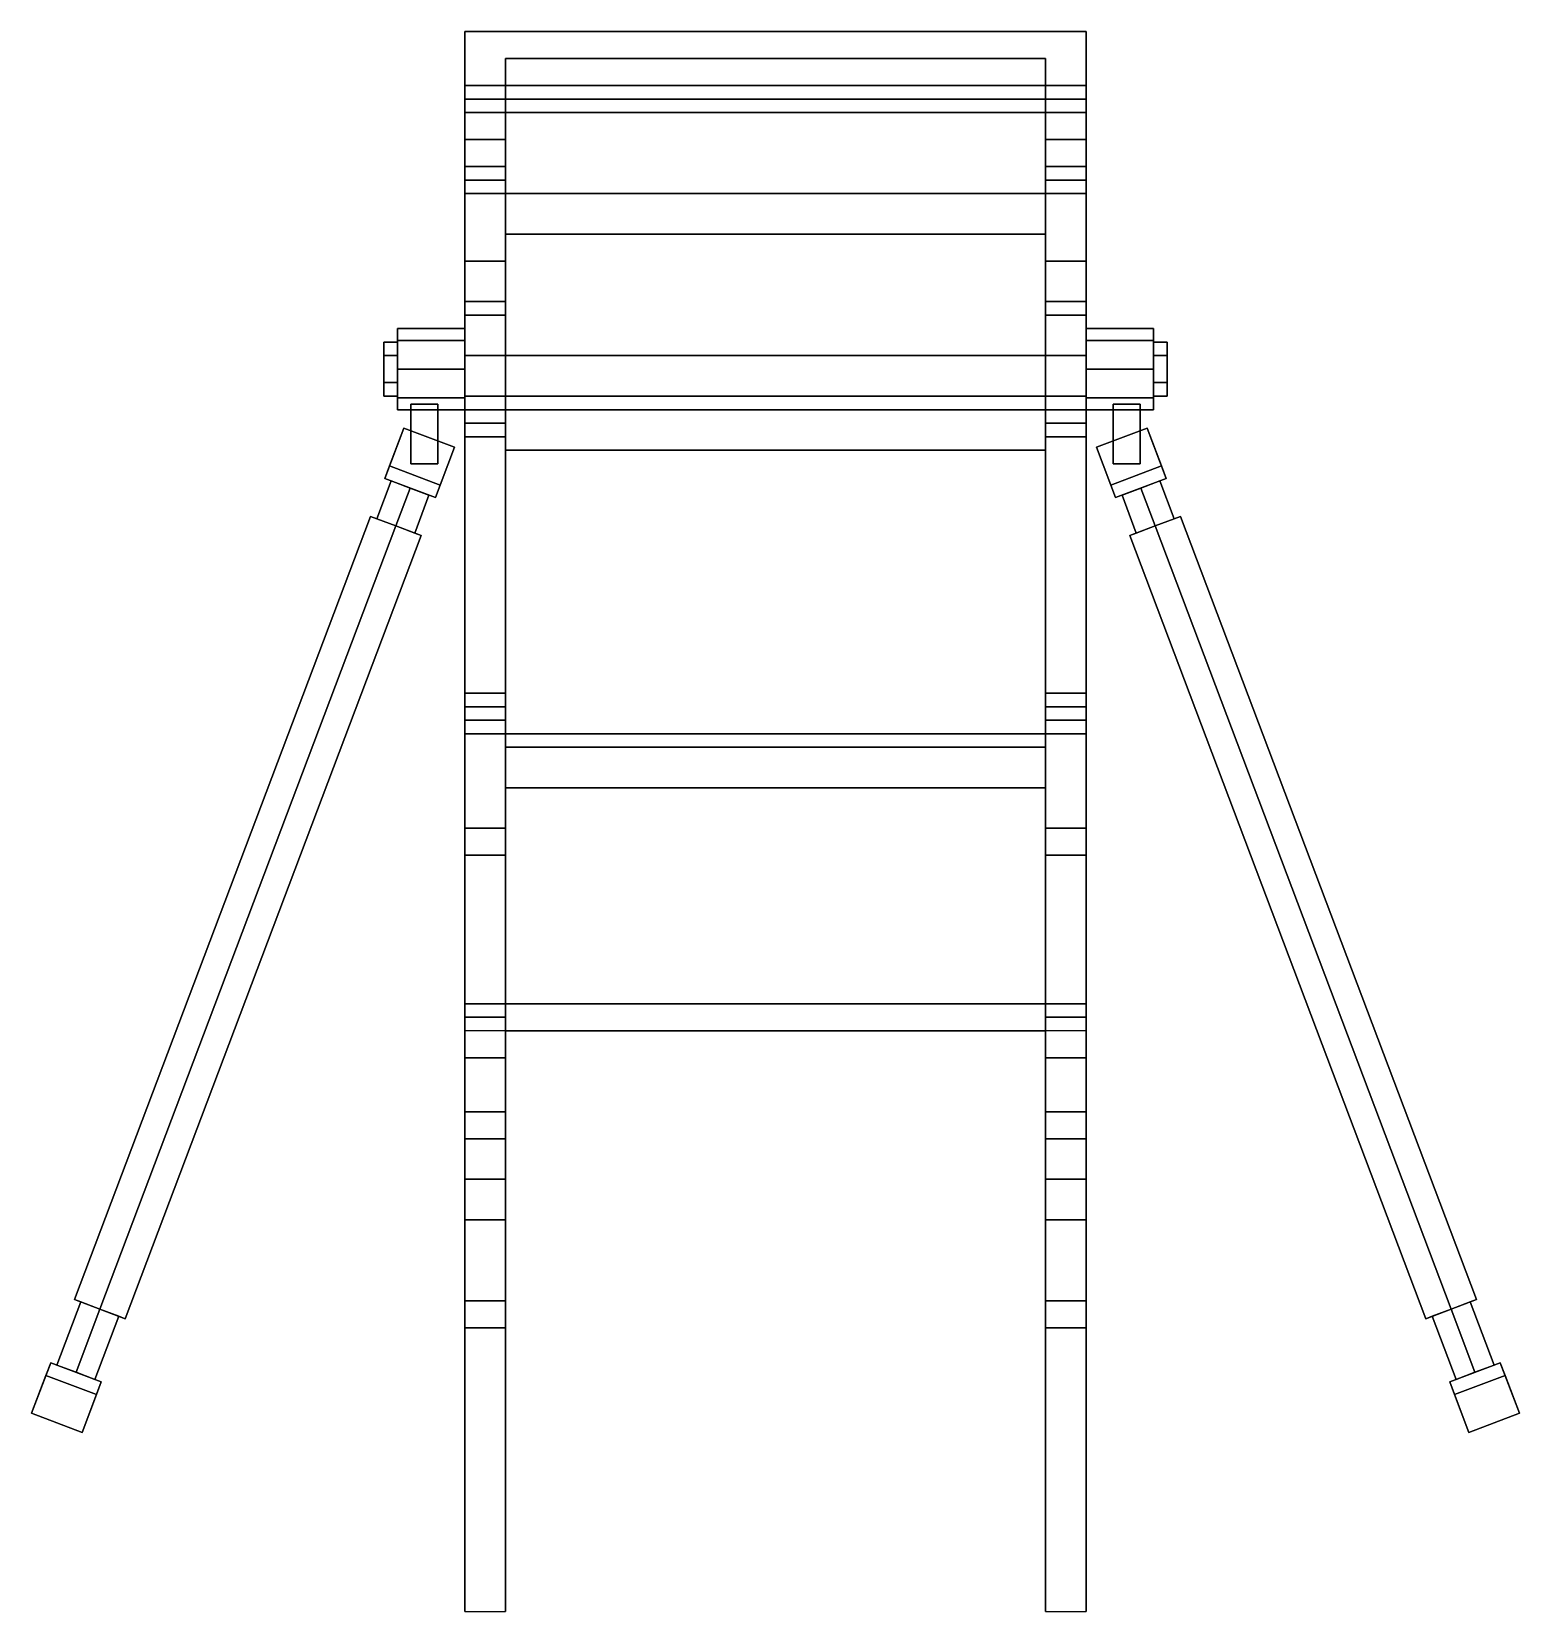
# Model space of a CAD drawing. Extents: x -0.55 to 0.55, y 1.63 to 2.8.
import ezdxf

# ---------------------------------------------------------------- set-up
doc = ezdxf.new("R2010")
doc.units = 0
doc.layers.add('TAIL', color=6, linetype='CONTINUOUS')

msp = doc.modelspace()

# ---------------------------------------------------------------- linework, layer by layer
at = {"layer": 'TAIL'}
for points in [[(-0.23, 2.8, 1.03), (-0.23, 2.78, 1.02), (-0.23, 2.74, 1.11), (-0.23, 2.76, 1.12)], [(0.23, 2.76, 1.12), (0.23, 2.8, 1.03), (-0.23, 2.8, 1.03), (-0.23, 2.76, 1.12)], [(0.23, 2.8, 1.03), (0.23, 2.8, 0.86), (-0.23, 2.8, 0.86), (-0.23, 2.8, 1.03)], [(-0.23, 2.8, 0.86), (-0.23, 2.78, 0.87), (-0.23, 2.78, 1.02), (-0.23, 2.8, 1.03)], [(-0.23, 2.75, 0.76), (-0.23, 2.74, 0.78), (-0.23, 2.78, 0.87), (-0.23, 2.8, 0.86)], [(0.23, 2.8, 0.86), (0.23, 2.75, 0.76), (-0.23, 2.75, 0.76), (-0.23, 2.8, 0.86)], [(0.23, 2.74, 1.11), (0.23, 2.78, 1.02), (0.23, 2.8, 1.03), (0.23, 2.76, 1.12)], [(0.23, 2.78, 1.02), (0.23, 2.78, 0.87), (0.23, 2.8, 0.86), (0.23, 2.8, 1.03)], [(0.23, 2.78, 0.87), (0.23, 2.74, 0.78), (0.23, 2.75, 0.76), (0.23, 2.8, 0.86)], [(-0.23, 2.78, 0.87), (-0.23, 2.72, 0.95), (-0.23, 2.72, 0.99), (-0.23, 2.78, 1.02)], [(-0.23, 2.74, 0.78), (-0.23, 2.7, 0.86), (-0.23, 2.72, 0.95), (-0.23, 2.78, 0.87)], [(-0.23, 2.78, 1.02), (-0.23, 2.72, 0.99), (-0.23, 2.7, 1.02), (-0.23, 2.78, 1.02)], [(-0.23, 2.78, 1.02), (-0.23, 2.7, 1.02), (-0.23, 2.56, 1.04), (-0.23, 2.74, 1.11)], [(-0.2, 2.74, 1.11), (-0.2, 2.78, 1.02), (0.2, 2.78, 1.02), (0.2, 2.74, 1.11)], [(-0.2, 2.78, 1.02), (-0.2, 2.78, 0.87), (0.2, 2.78, 0.87), (0.2, 2.78, 1.02)], [(-0.2, 2.78, 0.87), (-0.2, 2.74, 0.78), (0.2, 2.74, 0.78), (0.2, 2.78, 0.87)], [(-0.2, 2.78, 1.02), (-0.2, 2.72, 0.99), (-0.2, 2.72, 0.95), (-0.2, 2.78, 0.87)], [(-0.2, 2.78, 0.87), (-0.2, 2.72, 0.95), (-0.2, 2.7, 0.86), (-0.2, 2.74, 0.78)], [(-0.2, 2.78, 1.02), (-0.2, 2.7, 1.02), (-0.2, 2.72, 0.99), (-0.2, 2.78, 1.02)], [(-0.2, 2.74, 1.11), (-0.2, 2.56, 1.04), (-0.2, 2.7, 1.02), (-0.2, 2.78, 1.02)], [(0.2, 2.78, 1.02), (0.2, 2.7, 1.02), (0.2, 2.56, 1.04), (0.2, 2.74, 1.11)], [(0.2, 2.78, 1.02), (0.2, 2.72, 0.99), (0.2, 2.7, 1.02), (0.2, 2.78, 1.02)], [(0.2, 2.78, 0.87), (0.2, 2.72, 0.95), (0.2, 2.72, 0.99), (0.2, 2.78, 1.02)], [(0.2, 2.74, 0.78), (0.2, 2.7, 0.86), (0.2, 2.72, 0.95), (0.2, 2.78, 0.87)], [(0.23, 2.74, 1.11), (0.23, 2.56, 1.04), (0.23, 2.7, 1.02), (0.23, 2.78, 1.02)], [(0.23, 2.78, 1.02), (0.23, 2.7, 1.02), (0.23, 2.72, 0.99), (0.23, 2.78, 1.02)], [(0.23, 2.78, 1.02), (0.23, 2.72, 0.99), (0.23, 2.72, 0.95), (0.23, 2.78, 0.87)], [(0.23, 2.78, 0.87), (0.23, 2.72, 0.95), (0.23, 2.7, 0.86), (0.23, 2.74, 0.78)], [(-0.23, 2.76, 1.12), (-0.23, 2.74, 1.11), (0.23, 2.74, 1.11), (0.23, 2.76, 1.12)], [(0.23, 2.75, 0.76), (0.23, 2.68, 0.67), (-0.23, 2.68, 0.67), (-0.23, 2.75, 0.76)], [(-0.23, 2.68, 0.67), (-0.23, 2.65, 0.67), (-0.23, 2.74, 0.78), (-0.23, 2.75, 0.76)], [(0.23, 2.74, 0.78), (0.23, 2.65, 0.67), (0.23, 2.68, 0.67), (0.23, 2.75, 0.76)], [(-0.23, 2.65, 0.67), (-0.23, 2.63, 0.77), (-0.23, 2.7, 0.86), (-0.23, 2.74, 0.78)], [(-0.23, 2.74, 1.11), (-0.23, 2.56, 1.04), (-0.2, 2.56, 1.04), (-0.2, 2.74, 1.11)], [(-0.2, 2.74, 0.78), (-0.2, 2.65, 0.67), (0.2, 2.65, 0.67), (0.2, 2.74, 0.78)], [(-0.2, 2.74, 0.78), (-0.2, 2.7, 0.86), (-0.2, 2.63, 0.77), (-0.2, 2.65, 0.67)], [(0.2, 2.74, 1.11), (0.2, 2.56, 1.04), (0.23, 2.56, 1.04), (0.23, 2.74, 1.11)], [(0.2, 2.65, 0.67), (0.2, 2.63, 0.77), (0.2, 2.7, 0.86), (0.2, 2.74, 0.78)], [(0.23, 2.74, 0.78), (0.23, 2.7, 0.86), (0.23, 2.63, 0.77), (0.23, 2.65, 0.67)], [(-0.23, 2.72, 0.99), (-0.23, 2.72, 0.95), (-0.2, 2.72, 0.95), (-0.2, 2.72, 0.99)], [(-0.23, 2.72, 0.95), (-0.23, 2.7, 0.86), (-0.2, 2.7, 0.86), (-0.2, 2.72, 0.95)], [(-0.23, 2.7, 1.02), (-0.23, 2.72, 0.99), (-0.2, 2.72, 0.99), (-0.2, 2.7, 1.02)], [(0.2, 2.72, 0.95), (0.2, 2.7, 0.86), (0.23, 2.7, 0.86), (0.23, 2.72, 0.95)], [(0.2, 2.72, 0.99), (0.2, 2.72, 0.95), (0.23, 2.72, 0.95), (0.23, 2.72, 0.99)], [(0.2, 2.7, 1.02), (0.2, 2.72, 0.99), (0.23, 2.72, 0.99), (0.23, 2.7, 1.02)], [(-0.23, 2.7, 0.86), (-0.23, 2.63, 0.77), (-0.2, 2.63, 0.77), (-0.2, 2.7, 0.86)], [(-0.23, 2.69, 1.02), (-0.23, 2.7, 1.02), (-0.2, 2.7, 1.02), (-0.2, 2.69, 1.02)], [(-0.23, 2.53, 1.04), (-0.23, 2.56, 1.04), (-0.23, 2.7, 1.02), (-0.23, 2.69, 1.02)], [(-0.2, 2.69, 1.02), (-0.2, 2.7, 1.02), (-0.2, 2.56, 1.04), (-0.2, 2.53, 1.04)], [(0.2, 2.53, 1.04), (0.2, 2.56, 1.04), (0.2, 2.7, 1.02), (0.2, 2.69, 1.02)], [(0.2, 2.7, 0.86), (0.2, 2.63, 0.77), (0.23, 2.63, 0.77), (0.23, 2.7, 0.86)], [(0.2, 2.69, 1.02), (0.2, 2.7, 1.02), (0.23, 2.7, 1.02), (0.23, 2.69, 1.02)], [(0.23, 2.69, 1.02), (0.23, 2.7, 1.02), (0.23, 2.56, 1.04), (0.23, 2.53, 1.04)], [(-0.23, 2.6, 0.97), (-0.23, 2.69, 1.02), (-0.2, 2.69, 1.02), (-0.2, 2.6, 0.97)], [(-0.23, 2.5, 0.97), (-0.23, 2.53, 1.04), (-0.23, 2.69, 1.02), (-0.23, 2.6, 0.97)], [(0.23, 2.68, 0.67), (0.23, 2.52, 0.56), (-0.23, 2.52, 0.56), (-0.23, 2.68, 0.67)], [(-0.23, 2.52, 0.56), (-0.23, 2.49, 0.57), (-0.23, 2.65, 0.67), (-0.23, 2.68, 0.67)], [(-0.2, 2.6, 0.97), (-0.2, 2.69, 1.02), (-0.2, 2.53, 1.04), (-0.2, 2.5, 0.97)], [(0.2, 2.5, 0.97), (0.2, 2.53, 1.04), (0.2, 2.69, 1.02), (0.2, 2.6, 0.97)], [(0.2, 2.6, 0.97), (0.2, 2.69, 1.02), (0.23, 2.69, 1.02), (0.23, 2.6, 0.97)], [(0.23, 2.6, 0.97), (0.23, 2.69, 1.02), (0.23, 2.53, 1.04), (0.23, 2.5, 0.97)], [(0.23, 2.65, 0.67), (0.23, 2.49, 0.57), (0.23, 2.52, 0.56), (0.23, 2.68, 0.67)], [(-0.23, 2.49, 0.57), (-0.23, 2.6, 0.77), (-0.23, 2.63, 0.77), (-0.23, 2.65, 0.67)], [(-0.2, 2.65, 0.67), (-0.2, 2.49, 0.57), (0.2, 2.49, 0.57), (0.2, 2.65, 0.67)], [(-0.2, 2.65, 0.67), (-0.2, 2.63, 0.77), (-0.2, 2.6, 0.77), (-0.2, 2.49, 0.57)], [(0.2, 2.49, 0.57), (0.2, 2.6, 0.77), (0.2, 2.63, 0.77), (0.2, 2.65, 0.67)], [(0.23, 2.65, 0.67), (0.23, 2.63, 0.77), (0.23, 2.6, 0.77), (0.23, 2.49, 0.57)], [(-0.23, 2.63, 0.77), (-0.23, 2.6, 0.77), (-0.2, 2.6, 0.77), (-0.2, 2.63, 0.77)], [(0.2, 2.63, 0.77), (0.2, 2.6, 0.77), (0.23, 2.6, 0.77), (0.23, 2.63, 0.77)], [(-0.23, 2.51, 0.68), (-0.23, 2.59, 0.78), (-0.23, 2.6, 0.77), (-0.23, 2.49, 0.57)], [(-0.23, 2.6, 0.77), (-0.23, 2.59, 0.78), (-0.2, 2.59, 0.78), (-0.2, 2.6, 0.77)], [(-0.23, 2.59, 0.96), (-0.23, 2.6, 0.97), (-0.2, 2.6, 0.97), (-0.2, 2.59, 0.96)], [(-0.23, 2.52, 0.95), (-0.23, 2.5, 0.97), (-0.23, 2.6, 0.97), (-0.23, 2.59, 0.96)], [(-0.2, 2.49, 0.57), (-0.2, 2.6, 0.77), (-0.2, 2.59, 0.78), (-0.2, 2.51, 0.68)], [(-0.2, 2.59, 0.96), (-0.2, 2.6, 0.97), (-0.2, 2.5, 0.97), (-0.2, 2.52, 0.95)], [(0.2, 2.51, 0.68), (0.2, 2.59, 0.78), (0.2, 2.6, 0.77), (0.2, 2.49, 0.57)], [(0.2, 2.52, 0.95), (0.2, 2.5, 0.97), (0.2, 2.6, 0.97), (0.2, 2.59, 0.96)], [(0.2, 2.59, 0.96), (0.2, 2.6, 0.97), (0.23, 2.6, 0.97), (0.23, 2.59, 0.96)], [(0.2, 2.6, 0.77), (0.2, 2.59, 0.78), (0.23, 2.59, 0.78), (0.23, 2.6, 0.77)], [(0.23, 2.49, 0.57), (0.23, 2.6, 0.77), (0.23, 2.59, 0.78), (0.23, 2.51, 0.68)], [(0.23, 2.59, 0.96), (0.23, 2.6, 0.97), (0.23, 2.5, 0.97), (0.23, 2.52, 0.95)], [(-0.23, 2.59, 0.78), (-0.23, 2.59, 0.96), (-0.2, 2.59, 0.96), (-0.2, 2.59, 0.78)], [(-0.23, 2.5, 0.77), (-0.23, 2.52, 0.79), (-0.23, 2.59, 0.78), (-0.23, 2.51, 0.68)], [(-0.23, 2.52, 0.79), (-0.23, 2.52, 0.95), (-0.23, 2.59, 0.96), (-0.23, 2.59, 0.78)], [(-0.2, 2.51, 0.68), (-0.2, 2.59, 0.78), (-0.2, 2.52, 0.79), (-0.2, 2.5, 0.77)], [(-0.2, 2.59, 0.78), (-0.2, 2.59, 0.96), (-0.2, 2.52, 0.95), (-0.2, 2.52, 0.79)], [(0.2, 2.52, 0.79), (0.2, 2.52, 0.95), (0.2, 2.59, 0.96), (0.2, 2.59, 0.78)], [(0.2, 2.5, 0.77), (0.2, 2.52, 0.79), (0.2, 2.59, 0.78), (0.2, 2.51, 0.68)], [(0.2, 2.59, 0.78), (0.2, 2.59, 0.96), (0.23, 2.59, 0.96), (0.23, 2.59, 0.78)], [(0.23, 2.59, 0.78), (0.23, 2.59, 0.96), (0.23, 2.52, 0.95), (0.23, 2.52, 0.79)], [(0.23, 2.51, 0.68), (0.23, 2.59, 0.78), (0.23, 2.52, 0.79), (0.23, 2.5, 0.77)], [(-0.23, 2.5712, 1.0012), (-0.23, 2.58, 0.98), (-0.28, 2.58, 0.98), (-0.28, 2.5712, 1.0012)], [(-0.23, 2.58, 0.98), (-0.23, 2.5712, 0.9588), (-0.28, 2.5712, 0.9588), (-0.28, 2.58, 0.98)], [(-0.28, 2.5712, 1.0012), (-0.28, 2.58, 0.98), (-0.28, 2.57, 0.98), (-0.28, 2.56, 0.9973)], [(-0.28, 2.58, 0.98), (-0.28, 2.5712, 0.9588), (-0.28, 2.56, 0.9627), (-0.28, 2.57, 0.98)], [(0.23, 2.5712, 0.9588), (0.23, 2.58, 0.98), (0.28, 2.58, 0.98), (0.28, 2.5712, 0.9588)], [(0.23, 2.58, 0.98), (0.23, 2.5712, 1.0012), (0.28, 2.5712, 1.0012), (0.28, 2.58, 0.98)], [(0.28, 2.5712, 0.9588), (0.28, 2.58, 0.98), (0.28, 2.57, 0.98), (0.28, 2.56, 0.9627)], [(0.28, 2.58, 0.98), (0.28, 2.5712, 1.0012), (0.28, 2.56, 0.9973), (0.28, 2.57, 0.98)], [(-0.28, 2.56, 0.9973), (-0.28, 2.57, 0.98), (-0.29, 2.57, 0.98), (-0.29, 2.56, 0.9973)], [(-0.28, 2.57, 0.98), (-0.28, 2.56, 0.9627), (-0.29, 2.56, 0.9627), (-0.29, 2.57, 0.98)], [(-0.29, 2.54, 0.9973), (-0.29, 2.56, 0.9973), (-0.29, 2.57, 0.98), (-0.29, 2.53, 0.98)], [(-0.29, 2.53, 0.98), (-0.29, 2.57, 0.98), (-0.29, 2.56, 0.9627), (-0.29, 2.54, 0.9627)], [(-0.23, 2.55, 1.01), (-0.23, 2.5712, 1.0012), (-0.28, 2.5712, 1.0012), (-0.28, 2.55, 1.01)], [(-0.23, 2.5712, 0.9588), (-0.23, 2.55, 0.95), (-0.28, 2.55, 0.95), (-0.28, 2.5712, 0.9588)], [(-0.28, 2.55, 1.01), (-0.28, 2.5712, 1.0012), (-0.28, 2.5712, 1.0012), (-0.28, 2.56, 0.9973)], [(-0.28, 2.5712, 0.9588), (-0.28, 2.55, 0.95), (-0.28, 2.56, 0.9627)], [(0.23, 2.5712, 1.0012), (0.23, 2.55, 1.01), (0.28, 2.55, 1.01), (0.28, 2.5712, 1.0012)], [(0.23, 2.55, 0.95), (0.23, 2.5712, 0.9588), (0.28, 2.5712, 0.9588), (0.28, 2.55, 0.95)], [(0.28, 2.5712, 1.0012), (0.28, 2.55, 1.01), (0.28, 2.56, 0.9973)], [(0.28, 2.55, 0.95), (0.28, 2.5712, 0.9588), (0.28, 2.5712, 0.9588), (0.28, 2.56, 0.9627)], [(0.28, 2.56, 0.9627), (0.28, 2.57, 0.98), (0.29, 2.57, 0.98), (0.29, 2.56, 0.9627)], [(0.28, 2.57, 0.98), (0.28, 2.56, 0.9973), (0.29, 2.56, 0.9973), (0.29, 2.57, 0.98)], [(0.29, 2.54, 0.9627), (0.29, 2.56, 0.9627), (0.29, 2.57, 0.98), (0.29, 2.53, 0.98)], [(0.29, 2.53, 0.98), (0.29, 2.57, 0.98), (0.29, 2.56, 0.9973), (0.29, 2.54, 0.9973)], [(-0.28, 2.54, 0.9973), (-0.28, 2.56, 0.9973), (-0.29, 2.56, 0.9973), (-0.29, 2.54, 0.9973)], [(-0.28, 2.56, 0.9627), (-0.28, 2.54, 0.9627), (-0.29, 2.54, 0.9627), (-0.29, 2.56, 0.9627)], [(-0.28, 2.5288, 1.0012), (-0.28, 2.55, 1.01), (-0.28, 2.56, 0.9973), (-0.28, 2.54, 0.9973)], [(-0.28, 2.55, 0.95), (-0.28, 2.5288, 0.9588), (-0.28, 2.54, 0.9627), (-0.28, 2.56, 0.9627)], [(-0.23, 2.56, 1.04), (-0.23, 2.53, 1.04), (-0.2, 2.53, 1.04), (-0.2, 2.56, 1.04)], [(-0.2, 2.56, 1.04), (-0.2, 2.53, 1.04), (0.2, 2.53, 1.04), (0.2, 2.56, 1.04)], [(-0.2, 2.56, 0.99), (-0.2, 2.56, 1.04), (0.2, 2.56, 1.04), (0.2, 2.56, 0.99)], [(-0.2, 2.53, 0.99), (-0.2, 2.56, 0.99), (0.2, 2.56, 0.99), (0.2, 2.53, 0.99)], [(0.2, 2.56, 1.04), (0.2, 2.53, 1.04), (0.23, 2.53, 1.04), (0.23, 2.56, 1.04)], [(0.28, 2.56, 0.9973), (0.28, 2.54, 0.9973), (0.29, 2.54, 0.9973), (0.29, 2.56, 0.9973)], [(0.28, 2.55, 1.01), (0.28, 2.5288, 1.0012), (0.28, 2.54, 0.9973), (0.28, 2.56, 0.9973)], [(0.28, 2.54, 0.9627), (0.28, 2.56, 0.9627), (0.29, 2.56, 0.9627), (0.29, 2.54, 0.9627)], [(0.28, 2.5288, 0.9588), (0.28, 2.55, 0.95), (0.28, 2.56, 0.9627), (0.28, 2.54, 0.9627)], [(-0.28, 2.53, 0.98), (-0.28, 2.54, 0.9973), (-0.29, 2.54, 0.9973), (-0.29, 2.53, 0.98)], [(-0.28, 2.54, 0.9627), (-0.28, 2.53, 0.98), (-0.29, 2.53, 0.98), (-0.29, 2.54, 0.9627)], [(-0.23, 2.5288, 1.0012), (-0.23, 2.55, 1.01), (-0.28, 2.55, 1.01), (-0.28, 2.5288, 1.0012)], [(-0.23, 2.55, 0.95), (-0.23, 2.5288, 0.9588), (-0.28, 2.5288, 0.9588), (-0.28, 2.55, 0.95)], [(-0.28, 2.52, 0.98), (-0.28, 2.5288, 1.0012), (-0.28, 2.54, 0.9973), (-0.28, 2.53, 0.98)], [(-0.28, 2.5288, 0.9588), (-0.28, 2.52, 0.98), (-0.28, 2.53, 0.98), (-0.28, 2.54, 0.9627)], [(0.23, 2.55, 1.01), (0.23, 2.5288, 1.0012), (0.28, 2.5288, 1.0012), (0.28, 2.55, 1.01)], [(0.23, 2.5288, 0.9588), (0.23, 2.55, 0.95), (0.28, 2.55, 0.95), (0.28, 2.5288, 0.9588)], [(0.28, 2.53, 0.98), (0.28, 2.54, 0.9627), (0.29, 2.54, 0.9627), (0.29, 2.53, 0.98)], [(0.28, 2.52, 0.98), (0.28, 2.5288, 0.9588), (0.28, 2.54, 0.9627), (0.28, 2.53, 0.98)], [(0.28, 2.54, 0.9973), (0.28, 2.53, 0.98), (0.29, 2.53, 0.98), (0.29, 2.54, 0.9973)], [(0.28, 2.5288, 1.0012), (0.28, 2.52, 0.98), (0.28, 2.53, 0.98), (0.28, 2.54, 0.9973)], [(-0.23, 2.52, 0.98), (-0.23, 2.5288, 1.0012), (-0.28, 2.5288, 1.0012), (-0.28, 2.52, 0.98)], [(-0.23, 2.5288, 0.9588), (-0.23, 2.52, 0.98), (-0.28, 2.52, 0.98), (-0.28, 2.5288, 0.9588)], [(-0.23, 2.31, 0.97), (-0.23, 2.21, 0.99), (-0.23, 2.53, 1.04), (-0.23, 2.5, 0.97)], [(-0.23, 1.86, 1.08), (-0.23, 1.63, 1.19), (-0.23, 2.53, 1.04), (-0.23, 2.19, 1.01)], [(-0.23, 2.21, 0.99), (-0.23, 2.19, 1.01), (-0.23, 2.53, 1.04)], [(-0.23, 2.53, 1.04), (-0.23, 1.63, 1.19), (-0.2, 1.63, 1.19), (-0.2, 2.53, 1.04)], [(-0.2, 2.5, 0.97), (-0.2, 2.53, 1.04), (-0.2, 2.21, 0.99), (-0.2, 2.31, 0.97)], [(-0.2, 2.19, 1.01), (-0.2, 2.53, 1.04), (-0.2, 1.63, 1.19), (-0.2, 1.86, 1.08)], [(-0.2, 2.53, 1.04), (-0.2, 2.53, 1.04), (-0.2, 2.19, 1.01), (-0.2, 2.21, 0.99)], [(-0.2, 2.53, 1.04), (-0.2, 2.53, 0.99), (0.2, 2.53, 0.99), (0.2, 2.53, 1.04)], [(0.2, 2.53, 1.04), (0.2, 1.63, 1.19), (0.23, 1.63, 1.19), (0.23, 2.53, 1.04)], [(0.2, 2.31, 0.97), (0.2, 2.21, 0.99), (0.2, 2.53, 1.04), (0.2, 2.5, 0.97)], [(0.2, 2.21, 0.99), (0.2, 2.19, 1.01), (0.2, 2.53, 1.04)], [(0.2, 1.86, 1.08), (0.2, 1.63, 1.19), (0.2, 2.53, 1.04), (0.2, 2.19, 1.01)], [(0.23, 2.5, 0.97), (0.23, 2.53, 1.04), (0.23, 2.21, 0.99), (0.23, 2.31, 0.97)], [(0.23, 2.53, 1.04), (0.23, 2.53, 1.04), (0.23, 2.19, 1.01), (0.23, 2.21, 0.99)], [(0.23, 2.19, 1.01), (0.23, 2.53, 1.04), (0.23, 1.63, 1.19), (0.23, 1.86, 1.08)], [(0.23, 2.52, 0.98), (0.23, 2.5288, 0.9588), (0.28, 2.5288, 0.9588), (0.28, 2.52, 0.98)], [(0.23, 2.5288, 1.0012), (0.23, 2.52, 0.98), (0.28, 2.52, 0.98), (0.28, 2.5288, 1.0012)], [(-0.25, 2.48, 0.99), (-0.25, 2.5241, 0.99), (-0.27, 2.5241, 0.99), (-0.27, 2.48, 0.99)], [(-0.25, 2.5241, 0.97), (-0.25, 2.48, 0.97), (-0.27, 2.48, 0.97), (-0.27, 2.5241, 0.97)], [(-0.27, 2.48, 0.99), (-0.27, 2.5241, 0.99), (-0.27, 2.52, 0.98), (-0.27, 2.48, 0.97)], [(-0.27, 2.48, 0.97), (-0.27, 2.52, 0.98), (-0.27, 2.5241, 0.97), (-0.27, 2.48, 0.97)], [(-0.25, 2.48, 0.97), (-0.25, 2.52, 0.98), (-0.25, 2.5241, 0.99), (-0.25, 2.48, 0.99)], [(-0.25, 2.48, 0.97), (-0.25, 2.5241, 0.97), (-0.25, 2.52, 0.98), (-0.25, 2.48, 0.97)], [(-0.23, 2.28, 0.47), (-0.23, 2.27, 0.49), (-0.23, 2.49, 0.57), (-0.23, 2.52, 0.56)], [(0.23, 2.52, 0.56), (0.23, 2.28, 0.47), (-0.23, 2.28, 0.47), (-0.23, 2.52, 0.56)], [(-0.23, 2.52, 0.79), (-0.23, 2.5, 0.77), (-0.2, 2.5, 0.77), (-0.2, 2.52, 0.79)], [(-0.23, 2.52, 0.95), (-0.23, 2.52, 0.79), (-0.2, 2.52, 0.79), (-0.2, 2.52, 0.95)], [(-0.23, 2.5, 0.97), (-0.23, 2.52, 0.95), (-0.2, 2.52, 0.95), (-0.2, 2.5, 0.97)], [(0.2, 2.5, 0.97), (0.2, 2.52, 0.95), (0.23, 2.52, 0.95), (0.23, 2.5, 0.97)], [(0.2, 2.52, 0.95), (0.2, 2.52, 0.79), (0.23, 2.52, 0.79), (0.23, 2.52, 0.95)], [(0.2, 2.52, 0.79), (0.2, 2.5, 0.77), (0.23, 2.5, 0.77), (0.23, 2.52, 0.79)], [(0.23, 2.49, 0.57), (0.23, 2.27, 0.49), (0.23, 2.28, 0.47), (0.23, 2.52, 0.56)], [(0.25, 2.48, 0.99), (0.25, 2.52, 0.98), (0.25, 2.5241, 0.97), (0.25, 2.48, 0.97)], [(0.25, 2.5241, 0.99), (0.25, 2.48, 0.99), (0.27, 2.48, 0.99), (0.27, 2.5241, 0.99)], [(0.25, 2.48, 0.99), (0.25, 2.5241, 0.99), (0.25, 2.52, 0.98), (0.25, 2.48, 0.99)], [(0.25, 2.48, 0.97), (0.25, 2.5241, 0.97), (0.27, 2.5241, 0.97), (0.27, 2.48, 0.97)], [(0.27, 2.48, 0.97), (0.27, 2.5241, 0.97), (0.27, 2.52, 0.98), (0.27, 2.48, 0.99)], [(0.27, 2.48, 0.99), (0.27, 2.52, 0.98), (0.27, 2.5241, 0.99), (0.27, 2.48, 0.99)], [(-0.2519, 2.4549, 1.01), (-0.2378, 2.4923, 1.01), (-0.2752, 2.5064, 1.01), (-0.2893, 2.469, 1.01)], [(-0.2378, 2.4923, 0.95), (-0.2519, 2.4549, 0.95), (-0.2893, 2.469, 0.95), (-0.2752, 2.5064, 0.95)], [(-0.2893, 2.469, 1.01), (-0.2752, 2.5064, 1.01), (-0.2752, 2.5064, 1), (-0.2858, 2.4784, 1)], [(-0.2752, 2.5064, 0.95), (-0.2893, 2.469, 0.95), (-0.2858, 2.4784, 0.96), (-0.2752, 2.5064, 0.96)], [(-0.2378, 2.4923, 1), (-0.2484, 2.4642, 1), (-0.2858, 2.4784, 1), (-0.2752, 2.5064, 1)], [(-0.2484, 2.4642, 0.96), (-0.2378, 2.4923, 0.96), (-0.2752, 2.5064, 0.96), (-0.2858, 2.4784, 0.96)], [(-0.2378, 2.4923, 1.01), (-0.2378, 2.4923, 1), (-0.2752, 2.5064, 1), (-0.2752, 2.5064, 1.01)], [(-0.2378, 2.4923, 0.96), (-0.2378, 2.4923, 0.95), (-0.2752, 2.5064, 0.95), (-0.2752, 2.5064, 0.96)], [(-0.23, 2.51, 0.68), (-0.23, 2.51, 0.68), (-0.23, 2.49, 0.57), (-0.23, 2.5, 0.67)], [(-0.23, 2.5, 0.69), (-0.23, 2.51, 0.68), (-0.2, 2.51, 0.68), (-0.2, 2.5, 0.69)], [(-0.23, 2.51, 0.68), (-0.23, 2.5, 0.67), (-0.2, 2.5, 0.67), (-0.2, 2.51, 0.68)], [(-0.23, 2.5, 0.77), (-0.23, 2.5, 0.77), (-0.23, 2.51, 0.68), (-0.23, 2.5, 0.69)], [(-0.2, 2.5, 0.67), (-0.2, 2.49, 0.57), (-0.2, 2.51, 0.68)], [(-0.2, 2.5, 0.69), (-0.2, 2.51, 0.68), (-0.2, 2.5, 0.77)], [(0.2, 2.5, 0.77), (0.2, 2.5, 0.77), (0.2, 2.51, 0.68), (0.2, 2.5, 0.69)], [(0.2, 2.51, 0.68), (0.2, 2.51, 0.68), (0.2, 2.49, 0.57), (0.2, 2.5, 0.67)], [(0.2, 2.51, 0.68), (0.2, 2.5, 0.67), (0.23, 2.5, 0.67), (0.23, 2.51, 0.68)], [(0.2, 2.5, 0.69), (0.2, 2.51, 0.68), (0.23, 2.51, 0.68), (0.23, 2.5, 0.69)], [(0.23, 2.5, 0.69), (0.23, 2.51, 0.68), (0.23, 2.5, 0.77)], [(0.23, 2.5, 0.67), (0.23, 2.49, 0.57), (0.23, 2.51, 0.68)], [(0.2378, 2.4923, 1.01), (0.2519, 2.4549, 1.01), (0.2893, 2.469, 1.01), (0.2752, 2.5064, 1.01)], [(0.2484, 2.4642, 1), (0.2378, 2.4923, 1), (0.2752, 2.5064, 1), (0.2858, 2.4784, 1)], [(0.2378, 2.4923, 1), (0.2378, 2.4923, 1.01), (0.2752, 2.5064, 1.01), (0.2752, 2.5064, 1)], [(0.2519, 2.4549, 0.95), (0.2378, 2.4923, 0.95), (0.2752, 2.5064, 0.95), (0.2893, 2.469, 0.95)], [(0.2378, 2.4923, 0.96), (0.2484, 2.4642, 0.96), (0.2858, 2.4784, 0.96), (0.2752, 2.5064, 0.96)], [(0.2378, 2.4923, 0.95), (0.2378, 2.4923, 0.96), (0.2752, 2.5064, 0.96), (0.2752, 2.5064, 0.95)], [(0.2752, 2.5064, 1.01), (0.2893, 2.469, 1.01), (0.2858, 2.4784, 1), (0.2752, 2.5064, 1)], [(0.2893, 2.469, 0.95), (0.2752, 2.5064, 0.95), (0.2752, 2.5064, 0.96), (0.2858, 2.4784, 0.96)], [(-0.2378, 2.4923, 1.01), (-0.2519, 2.4549, 1.01), (-0.2484, 2.4642, 1), (-0.2378, 2.4923, 1)], [(-0.2519, 2.4549, 0.95), (-0.2378, 2.4923, 0.95), (-0.2378, 2.4923, 0.96), (-0.2484, 2.4642, 0.96)], [(-0.23, 2.5, 0.67), (-0.23, 2.31, 0.56), (-0.2, 2.31, 0.56), (-0.2, 2.5, 0.67)], [(-0.23, 2.27, 0.49), (-0.23, 2.31, 0.56), (-0.23, 2.5, 0.67), (-0.23, 2.49, 0.57)], [(-0.23, 2.31, 0.69), (-0.23, 2.5, 0.69), (-0.2, 2.5, 0.69), (-0.2, 2.31, 0.69)], [(-0.23, 2.5, 0.77), (-0.23, 2.31, 0.77), (-0.2, 2.31, 0.77), (-0.2, 2.5, 0.77)], [(-0.23, 2.31, 0.97), (-0.23, 2.5, 0.97), (-0.2, 2.5, 0.97), (-0.2, 2.31, 0.97)], [(-0.23, 2.31, 0.69), (-0.23, 2.31, 0.77), (-0.23, 2.5, 0.77), (-0.23, 2.5, 0.69)], [(-0.2, 2.49, 0.57), (-0.2, 2.5, 0.67), (-0.2, 2.31, 0.56), (-0.2, 2.27, 0.49)], [(-0.2, 2.5, 0.69), (-0.2, 2.5, 0.77), (-0.2, 2.31, 0.77), (-0.2, 2.31, 0.69)], [(0.2, 2.31, 0.69), (0.2, 2.31, 0.77), (0.2, 2.5, 0.77), (0.2, 2.5, 0.69)], [(0.2, 2.27, 0.49), (0.2, 2.31, 0.56), (0.2, 2.5, 0.67), (0.2, 2.49, 0.57)], [(0.2, 2.31, 0.97), (0.2, 2.5, 0.97), (0.23, 2.5, 0.97), (0.23, 2.31, 0.97)], [(0.2, 2.5, 0.77), (0.2, 2.31, 0.77), (0.23, 2.31, 0.77), (0.23, 2.5, 0.77)], [(0.2, 2.5, 0.67), (0.2, 2.31, 0.56), (0.23, 2.31, 0.56), (0.23, 2.5, 0.67)], [(0.2, 2.31, 0.69), (0.2, 2.5, 0.69), (0.23, 2.5, 0.69), (0.23, 2.31, 0.69)], [(0.23, 2.5, 0.69), (0.23, 2.5, 0.77), (0.23, 2.31, 0.77), (0.23, 2.31, 0.69)], [(0.23, 2.49, 0.57), (0.23, 2.5, 0.67), (0.23, 2.31, 0.56), (0.23, 2.27, 0.49)], [(0.2519, 2.4549, 1.01), (0.2378, 2.4923, 1.01), (0.2378, 2.4923, 1), (0.2484, 2.4642, 1)], [(0.2378, 2.4923, 0.95), (0.2519, 2.4549, 0.95), (0.2484, 2.4642, 0.96), (0.2378, 2.4923, 0.96)], [(-0.2, 2.49, 0.57), (-0.2, 2.27, 0.49), (0.2, 2.27, 0.49), (0.2, 2.49, 0.57)], [(-0.2893, 2.469, 0.95), (-0.2893, 2.469, 1.01), (-0.2858, 2.4784, 1), (-0.2858, 2.4784, 0.96)], [(-0.2519, 2.4549, 0.95), (-0.2519, 2.4549, 1.01), (-0.2893, 2.469, 1.01), (-0.2893, 2.469, 0.95)], [(-0.2484, 2.4642, 1), (-0.2484, 2.4642, 0.96), (-0.2858, 2.4784, 0.96), (-0.2858, 2.4784, 1)], [(-0.25, 2.48, 0.97), (-0.25, 2.48, 0.99), (-0.27, 2.48, 0.99), (-0.27, 2.48, 0.97)], [(0.2484, 2.4642, 0.96), (0.2484, 2.4642, 1), (0.2858, 2.4784, 1), (0.2858, 2.4784, 0.96)], [(0.25, 2.48, 0.99), (0.25, 2.48, 0.97), (0.27, 2.48, 0.97), (0.27, 2.48, 0.99)], [(0.2519, 2.4549, 1.01), (0.2519, 2.4549, 0.95), (0.2893, 2.469, 0.95), (0.2893, 2.469, 1.01)], [(0.2893, 2.469, 1.01), (0.2893, 2.469, 0.95), (0.2858, 2.4784, 0.96), (0.2858, 2.4784, 1)], [(-0.2706, 2.4619, 0.995), (-0.2846, 2.4672, 0.98), (-0.2952, 2.4392, 0.98), (-0.2812, 2.4339, 0.995)], [(-0.2846, 2.4672, 0.98), (-0.2706, 2.4619, 0.965), (-0.2812, 2.4339, 0.965), (-0.2952, 2.4392, 0.98)], [(-0.2566, 2.4566, 0.98), (-0.2706, 2.4619, 0.995), (-0.2812, 2.4339, 0.995), (-0.2672, 2.4286, 0.98)], [(-0.2706, 2.4619, 0.965), (-0.2566, 2.4566, 0.98), (-0.2672, 2.4286, 0.98), (-0.2812, 2.4339, 0.965)], [(-0.2519, 2.4549, 1.01), (-0.2519, 2.4549, 0.95), (-0.2484, 2.4642, 0.96), (-0.2484, 2.4642, 1)], [(0.2519, 2.4549, 0.95), (0.2519, 2.4549, 1.01), (0.2484, 2.4642, 1), (0.2484, 2.4642, 0.96)], [(0.2566, 2.4566, 0.98), (0.2706, 2.4619, 0.965), (0.2812, 2.4339, 0.965), (0.2672, 2.4286, 0.98)], [(0.2706, 2.4619, 0.995), (0.2566, 2.4566, 0.98), (0.2672, 2.4286, 0.98), (0.2812, 2.4339, 0.995)], [(0.2706, 2.4619, 0.965), (0.2846, 2.4672, 0.98), (0.2952, 2.4392, 0.98), (0.2812, 2.4339, 0.965)], [(0.2846, 2.4672, 0.98), (0.2706, 2.4619, 0.995), (0.2812, 2.4339, 0.995), (0.2952, 2.4392, 0.98)], [(-0.2812, 2.4339, 1), (-0.2999, 2.4409, 0.98), (-0.5191, 1.861, 0.98), (-0.5004, 1.8539, 1)], [(-0.2999, 2.4409, 0.98), (-0.2812, 2.4339, 0.96), (-0.5004, 1.8539, 0.96), (-0.5191, 1.861, 0.98)], [(-0.2625, 2.4268, 0.98), (-0.2812, 2.4339, 1), (-0.5004, 1.8539, 1), (-0.4817, 1.8468, 0.98)], [(-0.2812, 2.4339, 0.96), (-0.2625, 2.4268, 0.98), (-0.4817, 1.8468, 0.98), (-0.5004, 1.8539, 0.96)], [(-0.2812, 2.4339, 0.995), (-0.2952, 2.4392, 0.98), (-0.2999, 2.4409, 0.98), (-0.2812, 2.4339, 1)], [(-0.2952, 2.4392, 0.98), (-0.2812, 2.4339, 0.965), (-0.2812, 2.4339, 0.96), (-0.2999, 2.4409, 0.98)], [(-0.2812, 2.4339, 0.965), (-0.2672, 2.4286, 0.98), (-0.2625, 2.4268, 0.98), (-0.2812, 2.4339, 0.96)], [(-0.2672, 2.4286, 0.98), (-0.2812, 2.4339, 0.995), (-0.2812, 2.4339, 1), (-0.2625, 2.4268, 0.98)], [(0.2625, 2.4268, 0.98), (0.2812, 2.4339, 0.96), (0.5004, 1.8539, 0.96), (0.4817, 1.8468, 0.98)], [(0.2812, 2.4339, 1), (0.2625, 2.4268, 0.98), (0.4817, 1.8468, 0.98), (0.5004, 1.8539, 1)], [(0.2672, 2.4286, 0.98), (0.2812, 2.4339, 0.965), (0.2812, 2.4339, 0.96), (0.2625, 2.4268, 0.98)], [(0.2812, 2.4339, 0.995), (0.2672, 2.4286, 0.98), (0.2625, 2.4268, 0.98), (0.2812, 2.4339, 1)], [(0.2812, 2.4339, 0.96), (0.2999, 2.4409, 0.98), (0.5191, 1.861, 0.98), (0.5004, 1.8539, 0.96)], [(0.2999, 2.4409, 0.98), (0.2812, 2.4339, 1), (0.5004, 1.8539, 1), (0.5191, 1.861, 0.98)], [(0.2812, 2.4339, 0.965), (0.2952, 2.4392, 0.98), (0.2999, 2.4409, 0.98), (0.2812, 2.4339, 0.96)], [(0.2952, 2.4392, 0.98), (0.2812, 2.4339, 0.995), (0.2812, 2.4339, 1), (0.2999, 2.4409, 0.98)], [(-0.23, 2.31, 0.56), (-0.23, 2.3, 0.56), (-0.2, 2.3, 0.56), (-0.2, 2.31, 0.56)], [(-0.23, 2.19, 0.52), (-0.23, 2.3, 0.56), (-0.23, 2.31, 0.56), (-0.23, 2.27, 0.49)], [(-0.23, 2.21, 0.99), (-0.23, 2.21, 0.99), (-0.23, 2.31, 0.97), (-0.23, 2.29, 0.95)], [(-0.23, 2.29, 0.67), (-0.23, 2.31, 0.69), (-0.2, 2.31, 0.69), (-0.2, 2.29, 0.67)], [(-0.23, 2.29, 0.95), (-0.23, 2.31, 0.97), (-0.2, 2.31, 0.97), (-0.2, 2.29, 0.95)], [(-0.23, 2.31, 0.77), (-0.23, 2.29, 0.79), (-0.2, 2.29, 0.79), (-0.2, 2.31, 0.77)], [(-0.23, 2.21, 0.68), (-0.23, 2.19, 0.7), (-0.23, 2.31, 0.69), (-0.23, 2.29, 0.67)], [(-0.23, 2.19, 0.7), (-0.23, 2.19, 0.77), (-0.23, 2.31, 0.77), (-0.23, 2.31, 0.69)], [(-0.23, 2.19, 0.77), (-0.23, 2.21, 0.79), (-0.23, 2.29, 0.79), (-0.23, 2.31, 0.77)], [(-0.2, 2.27, 0.49), (-0.2, 2.31, 0.56), (-0.2, 2.3, 0.56), (-0.2, 2.19, 0.52)], [(-0.2, 2.29, 0.95), (-0.2, 2.31, 0.97), (-0.2, 2.21, 0.99)], [(-0.2, 2.29, 0.67), (-0.2, 2.31, 0.69), (-0.2, 2.19, 0.7), (-0.2, 2.21, 0.68)], [(-0.2, 2.31, 0.69), (-0.2, 2.31, 0.77), (-0.2, 2.19, 0.77), (-0.2, 2.19, 0.7)], [(-0.2, 2.31, 0.77), (-0.2, 2.29, 0.79), (-0.2, 2.21, 0.79), (-0.2, 2.19, 0.77)], [(0.2, 2.21, 0.99), (0.2, 2.21, 0.99), (0.2, 2.31, 0.97), (0.2, 2.29, 0.95)], [(0.2, 2.19, 0.77), (0.2, 2.21, 0.79), (0.2, 2.29, 0.79), (0.2, 2.31, 0.77)], [(0.2, 2.19, 0.7), (0.2, 2.19, 0.77), (0.2, 2.31, 0.77), (0.2, 2.31, 0.69)], [(0.2, 2.21, 0.68), (0.2, 2.19, 0.7), (0.2, 2.31, 0.69), (0.2, 2.29, 0.67)], [(0.2, 2.19, 0.52), (0.2, 2.3, 0.56), (0.2, 2.31, 0.56), (0.2, 2.27, 0.49)], [(0.2, 2.31, 0.77), (0.2, 2.29, 0.79), (0.23, 2.29, 0.79), (0.23, 2.31, 0.77)], [(0.2, 2.29, 0.95), (0.2, 2.31, 0.97), (0.23, 2.31, 0.97), (0.23, 2.29, 0.95)], [(0.2, 2.29, 0.67), (0.2, 2.31, 0.69), (0.23, 2.31, 0.69), (0.23, 2.29, 0.67)], [(0.2, 2.31, 0.56), (0.2, 2.3, 0.56), (0.23, 2.3, 0.56), (0.23, 2.31, 0.56)], [(0.23, 2.29, 0.95), (0.23, 2.31, 0.97), (0.23, 2.21, 0.99)], [(0.23, 2.31, 0.77), (0.23, 2.29, 0.79), (0.23, 2.21, 0.79), (0.23, 2.19, 0.77)], [(0.23, 2.31, 0.69), (0.23, 2.31, 0.77), (0.23, 2.19, 0.77), (0.23, 2.19, 0.7)], [(0.23, 2.29, 0.67), (0.23, 2.31, 0.69), (0.23, 2.19, 0.7), (0.23, 2.21, 0.68)], [(0.23, 2.27, 0.49), (0.23, 2.31, 0.56), (0.23, 2.3, 0.56), (0.23, 2.19, 0.52)], [(-0.23, 2.3, 0.56), (-0.23, 2.29, 0.58), (-0.2, 2.29, 0.58), (-0.2, 2.3, 0.56)], [(-0.23, 2.19, 0.52), (-0.23, 2.21, 0.54), (-0.23, 2.29, 0.58), (-0.23, 2.3, 0.56)], [(-0.2, 2.3, 0.56), (-0.2, 2.29, 0.58), (-0.2, 2.21, 0.54), (-0.2, 2.19, 0.52)], [(0.2, 2.19, 0.52), (0.2, 2.21, 0.54), (0.2, 2.29, 0.58), (0.2, 2.3, 0.56)], [(0.2, 2.3, 0.56), (0.2, 2.29, 0.58), (0.23, 2.29, 0.58), (0.23, 2.3, 0.56)], [(0.23, 2.3, 0.56), (0.23, 2.29, 0.58), (0.23, 2.21, 0.54), (0.23, 2.19, 0.52)], [(-0.23, 2.29, 0.58), (-0.23, 2.29, 0.67), (-0.2, 2.29, 0.67), (-0.2, 2.29, 0.58)], [(-0.23, 2.21, 0.54), (-0.23, 2.21, 0.68), (-0.23, 2.29, 0.67), (-0.23, 2.29, 0.58)], [(-0.23, 2.21, 0.79), (-0.23, 2.21, 0.99), (-0.23, 2.29, 0.95), (-0.23, 2.29, 0.79)], [(-0.23, 2.29, 0.79), (-0.23, 2.29, 0.95), (-0.2, 2.29, 0.95), (-0.2, 2.29, 0.79)], [(-0.2, 2.29, 0.58), (-0.2, 2.29, 0.67), (-0.2, 2.21, 0.68), (-0.2, 2.21, 0.54)], [(-0.2, 2.29, 0.79), (-0.2, 2.29, 0.95), (-0.2, 2.21, 0.99), (-0.2, 2.21, 0.79)], [(0.2, 2.21, 0.79), (0.2, 2.21, 0.99), (0.2, 2.29, 0.95), (0.2, 2.29, 0.79)], [(0.2, 2.21, 0.54), (0.2, 2.21, 0.68), (0.2, 2.29, 0.67), (0.2, 2.29, 0.58)], [(0.2, 2.29, 0.79), (0.2, 2.29, 0.95), (0.23, 2.29, 0.95), (0.23, 2.29, 0.79)], [(0.2, 2.29, 0.58), (0.2, 2.29, 0.67), (0.23, 2.29, 0.67), (0.23, 2.29, 0.58)], [(0.23, 2.29, 0.79), (0.23, 2.29, 0.95), (0.23, 2.21, 0.99), (0.23, 2.21, 0.79)], [(0.23, 2.29, 0.58), (0.23, 2.29, 0.67), (0.23, 2.21, 0.68), (0.23, 2.21, 0.54)], [(0.23, 2.28, 0.47), (0.23, 2.08, 0.42), (-0.23, 2.08, 0.42), (-0.23, 2.28, 0.47)], [(-0.23, 2.08, 0.42), (-0.23, 2.06, 0.44), (-0.23, 2.27, 0.49), (-0.23, 2.28, 0.47)], [(-0.23, 2.07, 0.52), (-0.23, 2.19, 0.52), (-0.23, 2.27, 0.49), (-0.23, 2.06, 0.44)], [(-0.2, 2.28, 1.0817), (-0.2, 2.24, 1.0883), (0.2, 2.24, 1.0883), (0.2, 2.28, 1.0817)], [(-0.2, 2.28, 1.03), (-0.2, 2.28, 1.0817), (0.2, 2.28, 1.0817), (0.2, 2.28, 1.03)], [(-0.2, 2.24, 1.03), (-0.2, 2.28, 1.03), (0.2, 2.28, 1.03), (0.2, 2.24, 1.03)], [(-0.2, 2.27, 0.49), (-0.2, 2.06, 0.44), (0.2, 2.06, 0.44), (0.2, 2.27, 0.49)], [(-0.2, 2.06, 0.44), (-0.2, 2.27, 0.49), (-0.2, 2.19, 0.52), (-0.2, 2.07, 0.52)], [(0.2, 2.07, 0.52), (0.2, 2.19, 0.52), (0.2, 2.27, 0.49), (0.2, 2.06, 0.44)], [(0.23, 2.27, 0.49), (0.23, 2.06, 0.44), (0.23, 2.08, 0.42), (0.23, 2.28, 0.47)], [(0.23, 2.06, 0.44), (0.23, 2.27, 0.49), (0.23, 2.19, 0.52), (0.23, 2.07, 0.52)], [(-0.2, 2.24, 1.0883), (-0.2, 2.24, 1.03), (0.2, 2.24, 1.03), (0.2, 2.24, 1.0883)], [(-0.23, 2.21, 0.68), (-0.23, 2.21, 0.54), (-0.2, 2.21, 0.54), (-0.2, 2.21, 0.68)], [(-0.23, 2.21, 0.54), (-0.23, 2.19, 0.52), (-0.2, 2.19, 0.52), (-0.2, 2.21, 0.54)], [(-0.23, 2.21, 0.99), (-0.23, 2.21, 0.79), (-0.2, 2.21, 0.79), (-0.2, 2.21, 0.99)], [(-0.23, 2.19, 0.7), (-0.23, 2.21, 0.68), (-0.2, 2.21, 0.68), (-0.2, 2.19, 0.7)], [(-0.23, 2.21, 0.79), (-0.23, 2.19, 0.77), (-0.2, 2.19, 0.77), (-0.2, 2.21, 0.79)], [(-0.23, 2.19, 1.01), (-0.23, 2.21, 0.99), (-0.2, 2.21, 0.99), (-0.2, 2.19, 1.01)], [(0.2, 2.21, 0.79), (0.2, 2.19, 0.77), (0.23, 2.19, 0.77), (0.23, 2.21, 0.79)], [(0.2, 2.21, 0.99), (0.2, 2.21, 0.79), (0.23, 2.21, 0.79), (0.23, 2.21, 0.99)], [(0.2, 2.19, 1.01), (0.2, 2.21, 0.99), (0.23, 2.21, 0.99), (0.23, 2.19, 1.01)], [(0.2, 2.19, 0.7), (0.2, 2.21, 0.68), (0.23, 2.21, 0.68), (0.23, 2.19, 0.7)], [(0.2, 2.21, 0.68), (0.2, 2.21, 0.54), (0.23, 2.21, 0.54), (0.23, 2.21, 0.68)], [(0.2, 2.21, 0.54), (0.2, 2.19, 0.52), (0.23, 2.19, 0.52), (0.23, 2.21, 0.54)], [(-0.23, 2.19, 0.52), (-0.23, 2.07, 0.52), (-0.2, 2.07, 0.52), (-0.2, 2.19, 0.52)], [(-0.23, 2, 0.7), (-0.23, 2.19, 0.7), (-0.2, 2.19, 0.7), (-0.2, 2, 0.7)], [(-0.23, 2.19, 0.77), (-0.23, 1.95, 0.77), (-0.2, 1.95, 0.77), (-0.2, 2.19, 0.77)], [(-0.23, 2, 0.7), (-0.23, 1.95, 0.77), (-0.23, 2.19, 0.77), (-0.23, 2.19, 0.7)], [(-0.23, 1.86, 1.08), (-0.23, 2.19, 1.01), (-0.2, 2.19, 1.01), (-0.2, 1.86, 1.08)], [(-0.2, 2.19, 0.7), (-0.2, 2.19, 0.77), (-0.2, 1.95, 0.77), (-0.2, 2, 0.7)], [(0.2, 2, 0.7), (0.2, 1.95, 0.77), (0.2, 2.19, 0.77), (0.2, 2.19, 0.7)], [(0.2, 2.19, 0.77), (0.2, 1.95, 0.77), (0.23, 1.95, 0.77), (0.23, 2.19, 0.77)], [(0.2, 1.86, 1.08), (0.2, 2.19, 1.01), (0.23, 2.19, 1.01), (0.23, 1.86, 1.08)], [(0.2, 2.19, 0.52), (0.2, 2.07, 0.52), (0.23, 2.07, 0.52), (0.23, 2.19, 0.52)], [(0.2, 2, 0.7), (0.2, 2.19, 0.7), (0.23, 2.19, 0.7), (0.23, 2, 0.7)], [(0.23, 2.19, 0.7), (0.23, 2.19, 0.77), (0.23, 1.95, 0.77), (0.23, 2, 0.7)], [(0.23, 2.08, 0.42), (0.23, 2.06, 0.44), (-0.23, 2.06, 0.44), (-0.23, 2.08, 0.42)], [(-0.23, 2.07, 0.52), (-0.23, 2.04, 0.54), (-0.2, 2.04, 0.54), (-0.2, 2.07, 0.52)], [(-0.23, 2.04, 0.54), (-0.23, 2.07, 0.52), (-0.23, 2.07, 0.52), (-0.23, 2.06, 0.44)], [(-0.23, 1.89, 0.44), (-0.23, 1.85, 0.71), (-0.23, 2.04, 0.54), (-0.23, 2.06, 0.44)], [(-0.2, 2.06, 0.44), (-0.2, 2.07, 0.52), (-0.2, 2.07, 0.52), (-0.2, 2.04, 0.54)], [(-0.2, 2.06, 0.44), (-0.2, 2.04, 0.54), (-0.2, 1.85, 0.71), (-0.2, 1.89, 0.44)], [(0.2, 2.04, 0.54), (0.2, 2.07, 0.52), (0.2, 2.07, 0.52), (0.2, 2.06, 0.44)], [(0.2, 2.07, 0.52), (0.2, 2.04, 0.54), (0.23, 2.04, 0.54), (0.23, 2.07, 0.52)], [(0.2, 1.89, 0.44), (0.2, 1.85, 0.71), (0.2, 2.04, 0.54), (0.2, 2.06, 0.44)], [(0.23, 2.06, 0.44), (0.23, 2.07, 0.52), (0.23, 2.07, 0.52), (0.23, 2.04, 0.54)], [(0.23, 2.06, 0.44), (0.23, 2.04, 0.54), (0.23, 1.85, 0.71), (0.23, 1.89, 0.44)], [(-0.23, 1.85, 0.71), (-0.23, 1.92, 0.79), (-0.23, 1.98, 0.68), (-0.23, 2.04, 0.54)], [(-0.23, 2.04, 0.54), (-0.23, 1.98, 0.68), (-0.2, 1.98, 0.68), (-0.2, 2.04, 0.54)], [(-0.2, 2.04, 0.54), (-0.2, 1.98, 0.68), (-0.2, 1.92, 0.79), (-0.2, 1.85, 0.71)], [(0.2, 2.04, 0.54), (0.2, 1.98, 0.68), (0.23, 1.98, 0.68), (0.23, 2.04, 0.54)], [(0.2, 1.85, 0.71), (0.2, 1.92, 0.79), (0.2, 1.98, 0.68), (0.2, 2.04, 0.54)], [(0.23, 2.04, 0.54), (0.23, 1.98, 0.68), (0.23, 1.92, 0.79), (0.23, 1.85, 0.71)], [(-0.23, 1.98, 0.68), (-0.23, 2, 0.7), (-0.2, 2, 0.7), (-0.2, 1.98, 0.68)], [(-0.23, 1.98, 0.68), (-0.23, 1.92, 0.79), (-0.23, 1.95, 0.77), (-0.23, 2, 0.7)], [(-0.2, 2, 0.7), (-0.2, 1.95, 0.77), (-0.2, 1.92, 0.79), (-0.2, 1.98, 0.68)], [(0.2, 1.98, 0.68), (0.2, 1.92, 0.79), (0.2, 1.95, 0.77), (0.2, 2, 0.7)], [(0.2, 1.98, 0.68), (0.2, 2, 0.7), (0.23, 2, 0.7), (0.23, 1.98, 0.68)], [(0.23, 2, 0.7), (0.23, 1.95, 0.77), (0.23, 1.92, 0.79), (0.23, 1.98, 0.68)], [(-0.23, 1.95, 0.77), (-0.23, 1.92, 0.79), (-0.2, 1.92, 0.79), (-0.2, 1.95, 0.77)], [(0.2, 1.95, 0.77), (0.2, 1.92, 0.79), (0.23, 1.92, 0.79), (0.23, 1.95, 0.77)], [(-0.23, 1.85, 0.71), (-0.23, 1.63, 1.19), (-0.23, 1.84, 1.06), (-0.23, 1.92, 0.79)], [(-0.23, 1.92, 0.79), (-0.23, 1.84, 1.06), (-0.2, 1.84, 1.06), (-0.2, 1.92, 0.79)], [(-0.2, 1.92, 0.79), (-0.2, 1.84, 1.06), (-0.2, 1.63, 1.19), (-0.2, 1.85, 0.71)], [(0.2, 1.92, 0.79), (0.2, 1.84, 1.06), (0.23, 1.84, 1.06), (0.23, 1.92, 0.79)], [(0.2, 1.85, 0.71), (0.2, 1.63, 1.19), (0.2, 1.84, 1.06), (0.2, 1.92, 0.79)], [(0.23, 1.92, 0.79), (0.23, 1.84, 1.06), (0.23, 1.63, 1.19), (0.23, 1.85, 0.71)], [(-0.5004, 1.8539, 0.965), (-0.5144, 1.8592, 0.98), (-0.5191, 1.861, 0.98), (-0.5004, 1.8539, 0.96)], [(-0.5144, 1.8592, 0.98), (-0.5004, 1.8539, 0.995), (-0.5004, 1.8539, 1), (-0.5191, 1.861, 0.98)], [(0.5144, 1.8592, 0.98), (0.5004, 1.8539, 0.965), (0.5004, 1.8539, 0.96), (0.5191, 1.861, 0.98)], [(0.5004, 1.8539, 0.995), (0.5144, 1.8592, 0.98), (0.5191, 1.861, 0.98), (0.5004, 1.8539, 1)], [(-0.518, 1.8071, 0.965), (-0.5321, 1.8124, 0.98), (-0.5144, 1.8592, 0.98), (-0.5004, 1.8539, 0.965)], [(-0.5321, 1.8124, 0.98), (-0.518, 1.8071, 0.995), (-0.5004, 1.8539, 0.995), (-0.5144, 1.8592, 0.98)], [(-0.504, 1.8018, 0.98), (-0.518, 1.8071, 0.965), (-0.5004, 1.8539, 0.965), (-0.4863, 1.8486, 0.98)], [(-0.518, 1.8071, 0.995), (-0.504, 1.8018, 0.98), (-0.4863, 1.8486, 0.98), (-0.5004, 1.8539, 0.995)], [(-0.4863, 1.8486, 0.98), (-0.5004, 1.8539, 0.965), (-0.5004, 1.8539, 0.96), (-0.4817, 1.8468, 0.98)], [(-0.5004, 1.8539, 0.995), (-0.4863, 1.8486, 0.98), (-0.4817, 1.8468, 0.98), (-0.5004, 1.8539, 1)], [(-0.23, 1.84, 1.06), (-0.23, 1.86, 1.08), (-0.2, 1.86, 1.08), (-0.2, 1.84, 1.06)], [(-0.23, 1.84, 1.06), (-0.23, 1.63, 1.19), (-0.23, 1.63, 1.19), (-0.23, 1.86, 1.08)], [(-0.2, 1.86, 1.08), (-0.2, 1.63, 1.19), (-0.2, 1.63, 1.19), (-0.2, 1.84, 1.06)], [(0.2, 1.84, 1.06), (0.2, 1.63, 1.19), (0.2, 1.63, 1.19), (0.2, 1.86, 1.08)], [(0.2, 1.84, 1.06), (0.2, 1.86, 1.08), (0.23, 1.86, 1.08), (0.23, 1.84, 1.06)], [(0.23, 1.86, 1.08), (0.23, 1.63, 1.19), (0.23, 1.63, 1.19), (0.23, 1.84, 1.06)], [(0.5004, 1.8539, 0.965), (0.4863, 1.8486, 0.98), (0.4817, 1.8468, 0.98), (0.5004, 1.8539, 0.96)], [(0.4863, 1.8486, 0.98), (0.5004, 1.8539, 0.995), (0.5004, 1.8539, 1), (0.4817, 1.8468, 0.98)], [(0.518, 1.8071, 0.965), (0.504, 1.8018, 0.98), (0.4863, 1.8486, 0.98), (0.5004, 1.8539, 0.965)], [(0.504, 1.8018, 0.98), (0.518, 1.8071, 0.995), (0.5004, 1.8539, 0.995), (0.4863, 1.8486, 0.98)], [(0.5321, 1.8124, 0.98), (0.518, 1.8071, 0.965), (0.5004, 1.8539, 0.965), (0.5144, 1.8592, 0.98)], [(0.518, 1.8071, 0.995), (0.5321, 1.8124, 0.98), (0.5144, 1.8592, 0.98), (0.5004, 1.8539, 0.995)], [(-0.4993, 1.8001, 0.95), (-0.5135, 1.7626, 0.95), (-0.5509, 1.7768, 0.95), (-0.5367, 1.8142, 0.95)], [(-0.5367, 1.8142, 0.95), (-0.5509, 1.7768, 0.95), (-0.5509, 1.7768, 0.96), (-0.5403, 1.8048, 0.96)], [(-0.5135, 1.7626, 1.01), (-0.4993, 1.8001, 1.01), (-0.5367, 1.8142, 1.01), (-0.5509, 1.7768, 1.01)], [(-0.5509, 1.7768, 1.01), (-0.5367, 1.8142, 1.01), (-0.5403, 1.8048, 1), (-0.5509, 1.7768, 1)], [(-0.5367, 1.8142, 1.01), (-0.5367, 1.8142, 0.95), (-0.5403, 1.8048, 0.96), (-0.5403, 1.8048, 1)], [(-0.4993, 1.8001, 1.01), (-0.4993, 1.8001, 0.95), (-0.5367, 1.8142, 0.95), (-0.5367, 1.8142, 1.01)], [(0.4993, 1.8001, 0.95), (0.4993, 1.8001, 1.01), (0.5367, 1.8142, 1.01), (0.5367, 1.8142, 0.95)], [(0.4993, 1.8001, 1.01), (0.5135, 1.7626, 1.01), (0.5509, 1.7768, 1.01), (0.5367, 1.8142, 1.01)], [(0.5135, 1.7626, 0.95), (0.4993, 1.8001, 0.95), (0.5367, 1.8142, 0.95), (0.5509, 1.7768, 0.95)], [(0.5367, 1.8142, 0.95), (0.5367, 1.8142, 1.01), (0.5403, 1.8048, 1), (0.5403, 1.8048, 0.96)], [(0.5367, 1.8142, 1.01), (0.5509, 1.7768, 1.01), (0.5509, 1.7768, 1), (0.5403, 1.8048, 1)], [(0.5509, 1.7768, 0.95), (0.5367, 1.8142, 0.95), (0.5403, 1.8048, 0.96), (0.5509, 1.7768, 0.96)], [(-0.5135, 1.7626, 0.96), (-0.5029, 1.7907, 0.96), (-0.5403, 1.8048, 0.96), (-0.5509, 1.7768, 0.96)], [(-0.5029, 1.7907, 1), (-0.5135, 1.7626, 1), (-0.5509, 1.7768, 1), (-0.5403, 1.8048, 1)], [(-0.5029, 1.7907, 0.96), (-0.5029, 1.7907, 1), (-0.5403, 1.8048, 1), (-0.5403, 1.8048, 0.96)], [(0.5029, 1.7907, 1), (0.5029, 1.7907, 0.96), (0.5403, 1.8048, 0.96), (0.5403, 1.8048, 1)], [(0.5135, 1.7626, 1), (0.5029, 1.7907, 1), (0.5403, 1.8048, 1), (0.5509, 1.7768, 1)], [(0.5029, 1.7907, 0.96), (0.5135, 1.7626, 0.96), (0.5509, 1.7768, 0.96), (0.5403, 1.8048, 0.96)], [(-0.5135, 1.7626, 0.95), (-0.4993, 1.8001, 0.95), (-0.5029, 1.7907, 0.96), (-0.5135, 1.7626, 0.96)], [(-0.4993, 1.8001, 1.01), (-0.5135, 1.7626, 1.01), (-0.5135, 1.7626, 1), (-0.5029, 1.7907, 1)], [(-0.4993, 1.8001, 0.95), (-0.4993, 1.8001, 1.01), (-0.5029, 1.7907, 1), (-0.5029, 1.7907, 0.96)], [(0.4993, 1.8001, 1.01), (0.4993, 1.8001, 0.95), (0.5029, 1.7907, 0.96), (0.5029, 1.7907, 1)], [(0.5135, 1.7626, 1.01), (0.4993, 1.8001, 1.01), (0.5029, 1.7907, 1), (0.5135, 1.7626, 1)], [(0.4993, 1.8001, 0.95), (0.5135, 1.7626, 0.95), (0.5135, 1.7626, 0.96), (0.5029, 1.7907, 0.96)], [(-0.5135, 1.7626, 0.95), (-0.5135, 1.7626, 0.96), (-0.5509, 1.7768, 0.96), (-0.5509, 1.7768, 0.95)], [(-0.5135, 1.7626, 1), (-0.5135, 1.7626, 1.01), (-0.5509, 1.7768, 1.01), (-0.5509, 1.7768, 1)], [(0.5135, 1.7626, 1.01), (0.5135, 1.7626, 1), (0.5509, 1.7768, 1), (0.5509, 1.7768, 1.01)], [(0.5135, 1.7626, 0.96), (0.5135, 1.7626, 0.95), (0.5509, 1.7768, 0.95), (0.5509, 1.7768, 0.96)]]:
    msp.add_3dface(points, dxfattribs=at)

doc.saveas('drawing.dxf')
